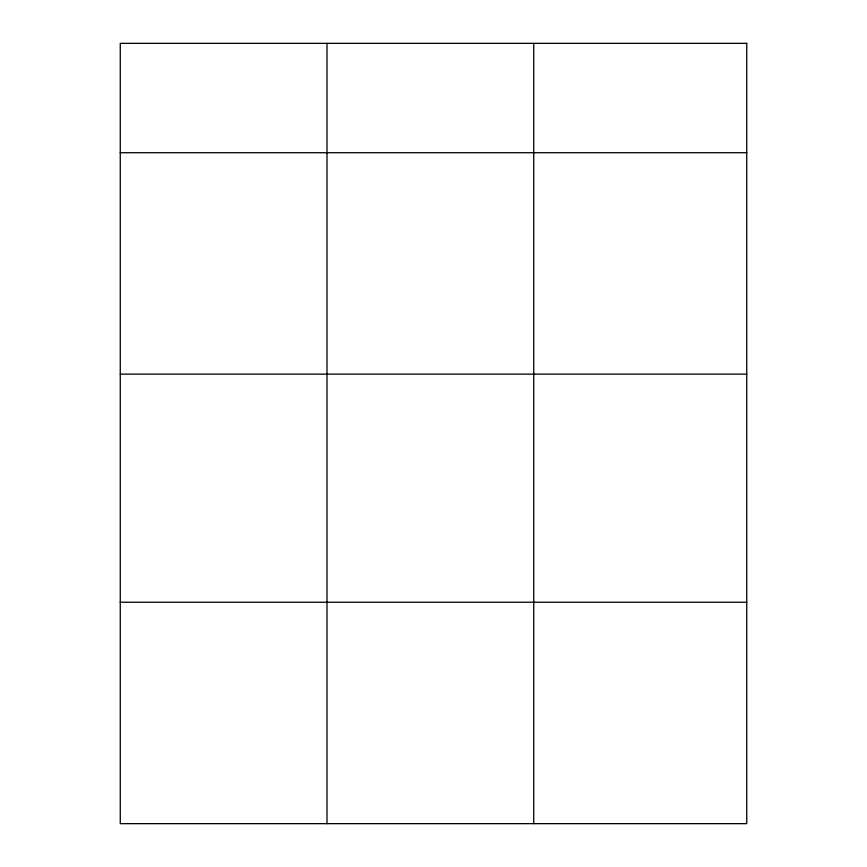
<?xml version="1.0" encoding="UTF-8"?>
<svg xmlns="http://www.w3.org/2000/svg" width="867" height="867" viewBox="0 0 867 867"><rect width="100%" height="100%" fill="white"/><g stroke="black" fill="none" stroke-linecap="round" stroke-linejoin="round"><path stroke-width="1.3" d="M120.264 152.722L746.736 152.722M120.264 374.132L746.736 374.132M120.264 602.24L746.736 602.24M533.736 43.35L533.736 823.65M327 43.35L327 823.65M746.736 43.35L120.264 43.35L120.264 823.65L746.736 823.65L746.736 43.35"/></g></svg>
